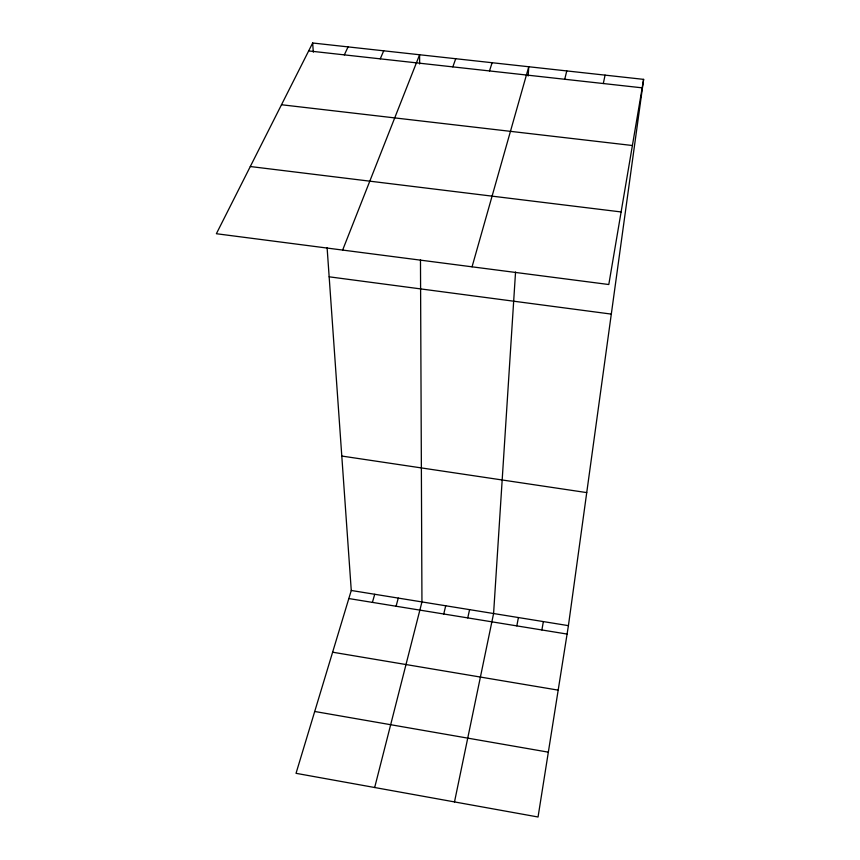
<?xml version="1.0" encoding="UTF-8"?>
<svg xmlns="http://www.w3.org/2000/svg" width="860" height="860" viewBox="0 0 860 860"><rect width="100%" height="100%" fill="white"/><g stroke="black" fill="none" stroke-linecap="round" stroke-linejoin="round"><path stroke-width="1.29" d="M515.548 272.029L493.586 613.535L454.499 801.928M528.169 75.992L528.76 66.747L472.054 266.815M327.101 247.648L351.267 590.476L296.034 773.323L538.048 817L568.417 625.65L643.624 79.367L312.664 43L216.376 233.726L608.794 284.52L643.624 79.367M541.886 629.971L543.359 621.597M516.817 625.886L518.408 617.555M603.322 83.538L605.064 75.121M467.754 617.899L469.592 609.643M443.749 613.997L445.716 605.773M564.73 79.27L566.772 70.918M374.67 787.513L421.948 601.925L420.475 259.731M396.073 606.236L398.277 598.098M372.401 602.387L374.723 594.282M489.49 70.939L492.124 62.715M452.822 66.876L455.736 58.716M342.645 250.066L419.605 54.75L419.637 63.984M380.249 58.846L383.71 50.804M344.333 54.879L348.074 46.891M308.665 50.923L642.194 87.838M281.489 104.748L632.401 145.512M250.303 166.528L621.113 211.947M329.154 276.812L611.309 314.104M341.796 456.047L586.735 492.597M351.267 590.476L568.417 625.65M348.837 598.549L567.084 634.067M332.627 652.202L558.183 690.139M314.717 711.478L548.336 752.167M312.664 43L313.319 52.202"/></g></svg>
